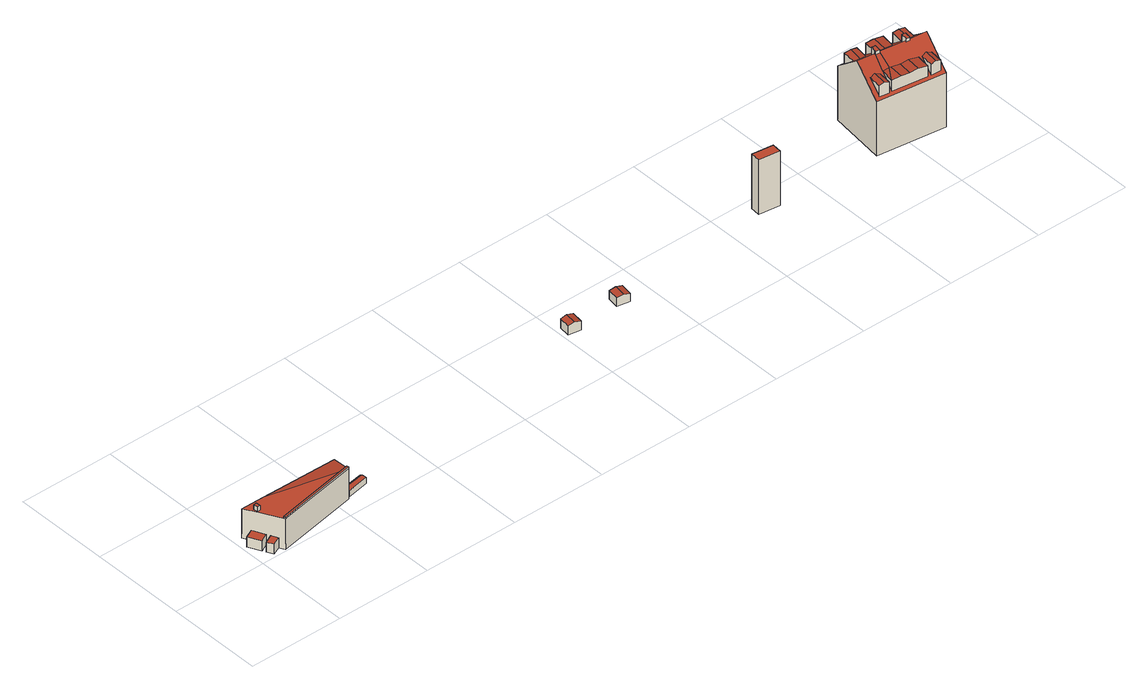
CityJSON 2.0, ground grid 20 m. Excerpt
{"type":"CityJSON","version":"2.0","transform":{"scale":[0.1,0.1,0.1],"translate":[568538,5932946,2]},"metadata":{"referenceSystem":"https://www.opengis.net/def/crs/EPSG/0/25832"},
"CityObjects":{
"building1":{"type":"Building","attributes":{"Grundfläche 2D":"125.797144","Grundhöhe NN":"2.186"},"children":["building1-1","building1-2"],"geometry":[{"type":"Solid","lod":"3","boundaries":[[[[0,1,2,3]],[[3,2,4,5,6,7,0]],[[8,9,10]],[[11,9,8]],[[12,8,10,13]],[[14,15,16,17,18]],[[19,20,21,22]],[[13,10,9,23,24]],[[12,13,24,25]],[[11,8,12,25,26]],[[9,11,26,23]],[[15,14,27,28]],[[16,15,28,29]],[[17,16,29,30]],[[31,22,21,32]],[[19,22,31,33]],[[20,19,33,34]],[[1,0,35,36]],[[4,2,1,36,37]],[[17,30,32,21,20,34,38,7,6,5,4,37,27,14,18]],[[0,7,38,35]],[[24,23,26,25]],[[36,35,38,34,33,31,32,30,29,28,27,37]]]],"semantics":{"surfaces":[{"type":"RoofSurface"},{"type":"WallSurface"},{"type":"GroundSurface"}],"values":[[0,0,0,0,0,0,0,1,1,1,1,1,1,1,1,1,1,1,1,1,1,2,2]]}}]},
"building1-1":{"type":"BuildingInstallation","parents":["building1"],"geometry":[{"type":"MultiSurface","lod":"3","boundaries":[[[39,40,41,42]],[[43,40,39,44,3]],[[43,7,41,40]],[[42,41,7,0]],[[39,42,0,44]]],"semantics":{"surfaces":[{"type":"RoofSurface"},{"type":"WallSurface"}],"values":[0,1,1,1,1]}}]},
"building1-2":{"type":"BuildingInstallation","parents":["building1"],"geometry":[{"type":"MultiSurface","lod":"3","boundaries":[[[45,46,47,48]],[[49,46,45,50]],[[49,51,47,46]],[[48,47,51,52]],[[45,48,52,50]]],"semantics":{"surfaces":[{"type":"RoofSurface"},{"type":"WallSurface"}],"values":[0,1,1,1,1]}}]},
"building2":{"type":"Building","attributes":{"Grundfläche 2D":"6.448451","Grundhöhe NN":"3.757"},"geometry":[{"type":"Solid","lod":"3","boundaries":[[[[53,54,55,56]],[[57,53,56,58]],[[58,56,55,59,60]],[[57,58,60,61]],[[54,53,57,61,62]],[[55,54,62,59]],[[60,59,62,61]]]],"semantics":{"surfaces":[{"type":"RoofSurface"},{"type":"WallSurface"},{"type":"GroundSurface"}],"values":[[0,0,1,1,1,1,2]]}}]},
"building3":{"type":"Building","attributes":{"Grundfläche 2D":"6.545662","Grundhöhe NN":"3.776"},"geometry":[{"type":"Solid","lod":"3","boundaries":[[[[63,64,65,66]],[[67,64,63,68]],[[66,65,69,70]],[[68,63,66,70,71]],[[67,68,71,72]],[[69,65,64,67,72]],[[71,70,69,72]]]],"semantics":{"surfaces":[{"type":"RoofSurface"},{"type":"WallSurface"},{"type":"GroundSurface"}],"values":[[0,0,1,1,1,1,2]]}}]},
"building4":{"type":"Building","attributes":{"Grundfläche 2D":"8.767056","Grundhöhe NN":"3.438"},"geometry":[{"type":"Solid","lod":"3","boundaries":[[[[73,74,75,76]],[[77,78,76,75]],[[78,79,73,76]],[[79,80,74,73]],[[80,77,75,74]],[[80,79,78,77]]]],"semantics":{"surfaces":[{"type":"RoofSurface"},{"type":"WallSurface"},{"type":"GroundSurface"}],"values":[[0,1,1,1,1,2]]}}]},
"building5":{"type":"Building","attributes":{"Grundfläche 2D":"173.951050","Grundhöhe NN":"3.476"},"children":["building5-1","building5-2","building5-3","building5-4","building5-5","building5-6"],"geometry":[{"type":"Solid","lod":"3","boundaries":[[[[81,82,83,84]],[[82,85,83]],[[84,86,87,81]],[[88,87,86,89,90]],[[89,91,92,90]],[[93,94,95,94,96,97,98,99,100,101,102,103,104,105,106,107,108,109,110,111,112],[113,114,115,116,117,118,119,120,121,122,123]],[[82,97,112,85]],[[124,100,99,98,97,82,81,87,88,90,92,125,126,85,112,111,127]],[[112,94,93]],[[97,96,94,112]],[[118,128,129,130,120,119]],[[115,131,132,128,118,117,116]],[[86,84,83,126,125,91,89]],[[92,91,125]],[[83,85,126]],[[120,130,121]],[[131,115,114]],[[123,122,121,130,129,128,132,131,114,113]],[[127,111,110,133,134]],[[124,127,134,135]],[[136,137,103,102,101,100,124,135,138]],[[110,109,108,107,106,105,104,103,137,133]],[[137,136,138,135,134,133]]]],"semantics":{"surfaces":[{"type":"RoofSurface"},{"type":"WallSurface"},{"type":"GroundSurface"}],"values":[[0,0,0,0,0,0,0,0,0,0,0,0,1,1,1,1,1,1,1,1,1,1,2]]}}]},
"building5-1":{"type":"BuildingInstallation","parents":["building5"],"geometry":[{"type":"MultiSurface","lod":"3","boundaries":[[[139,140,141,142,143,144,145]],[[146,147,140,139,148]],[[143,142,149]],[[146,148,150]],[[151,149,142,141,140,147,146,150,152]]],"semantics":{"surfaces":[{"type":"RoofSurface"},{"type":"WallSurface"}],"values":[0,0,1,1,1]}}]},
"building5-2":{"type":"BuildingInstallation","parents":["building5"],"geometry":[{"type":"MultiSurface","lod":"3","boundaries":[[[153,154,155,156]],[[157,156,155,158]],[[158,155,154,159,160]],[[160,157,158]],[[159,154,153]]],"semantics":{"surfaces":[{"type":"RoofSurface"},{"type":"WallSurface"}],"values":[0,0,1,1,1]}}]},
"building5-3":{"type":"BuildingInstallation","parents":["building5"],"geometry":[{"type":"MultiSurface","lod":"3","boundaries":[[[161,162,163,164,165,166,167]],[[163,162,168,169]],[[170,165,164,163,169,99]],[[171,167,166,165,170,172]],[[168,162,161,167,171,98]]],"semantics":{"surfaces":[{"type":"RoofSurface"},{"type":"WallSurface"}],"values":[0,1,1,1,1]}}]},
"building5-4":{"type":"BuildingInstallation","parents":["building5"],"geometry":[{"type":"MultiSurface","lod":"3","boundaries":[[[173,174,175,176]],[[177,175,174,178]],[[179,180,178,174,173]],[[180,177,178]],[[173,176,179]]],"semantics":{"surfaces":[{"type":"RoofSurface"},{"type":"WallSurface"}],"values":[0,0,1,1,1]}}]},
"building5-5":{"type":"BuildingInstallation","parents":["building5"],"geometry":[{"type":"MultiSurface","lod":"3","boundaries":[[[181,182,183,184,185]],[[186,187,188,183,182,95]],[[185,189,181]],[[188,187,190]],[[184,183,188,190,191,192,189,185]]],"semantics":{"surfaces":[{"type":"RoofSurface"},{"type":"WallSurface"}],"values":[0,0,1,1,1]}}]},
"building5-6":{"type":"BuildingInstallation","parents":["building5"],"geometry":[{"type":"MultiSurface","lod":"3","boundaries":[[[193,194,195,196,197,198,199,200]],[[201,94,196,195]],[[94,93,112,202,198,197,196]],[[199,198,202,203]],[[96,204,193,200,199,203,97]],[[204,205,201,195,194,193]]],"semantics":{"surfaces":[{"type":"RoofSurface"},{"type":"WallSurface"}],"values":[0,1,1,1,1,1]}}]}
},
"vertices":[
[228,36,69],[229,75,66],[67,77,66],[218,39,69],[19,78,66],[27,62,67],[28,60,67],[55,4,69],[277,57,17],[230,53,15],[231,49,17],[276,61,15],[279,48,16],[232,40,16],[27,62,24],[9,53,24],[22,27,24],[39,36,24],[28,60,24],[32,7,24],[49,15,24],[43,29,24],[25,20,24],[230,53,2],[232,40,2],[279,48,2],[276,61,2],[27,62,2],[9,53,2],[22,27,2],[39,36,2],[25,20,2],[43,29,2],[32,7,2],[49,15,2],[228,36,2],[229,75,2],[19,78,2],[55,4,2],
[228,41,73],[54,8,73],[55,4,73],[228,36,73],[54,8,69],[228,41,68],
[33,62,77],[34,53,77],[40,53,77],[40,63,77],[34,53,67],[33,62,67],[40,53,67],[40,63,67],
[810,109,42],[823,107,38],[826,132,38],[813,134,42],[797,111,38],[800,135,38],[826,132,18],[800,135,18],[797,111,18],[823,107,18],
[925,113,39],[929,138,39],[916,140,36],[912,116,36],[942,136,36],[938,111,36],[916,140,18],[912,116,18],[938,111,18],[942,136,18],
[1310,143,134],[1312,163,134],[1268,169,134],[1266,149,134],[1268,169,14],[1266,149,14],[1310,143,14],[1312,163,14],
[1582,164,164],[1578,164,164],[1560,136,162],[1579,133,164],[1564,165,163],[1596,131,163],[1600,160,163],[1614,159,164],[1614,129,164],[1618,159,164],[1633,126,162],[1637,154,162],[1569,190,184],[1569,191,183],[1566,216,163],[1577,189,184],[1577,189,185],[1632,181,185],[1639,180,185],[1675,176,185],[1675,176,184],[1683,234,135],[1683,235,134],[1674,237,134],[1661,238,134],[1648,240,134],[1612,245,134],[1574,249,134],[1561,251,134],[1539,254,134],[1532,195,185],[1569,190,185],[1613,240,137],[1629,238,137],[1625,209,162],[1623,209,162],[1608,209,164],[1607,209,164],[1593,213,162],[1590,214,162],[1594,243,137],[1609,241,137],[1611,240,137],[1667,116,134],[1633,126,138],[1560,136,138],[1524,135,134],[1611,240,164],[1609,241,164],[1594,243,162],[1629,238,162],[1613,240,164],[1539,254,15],[1524,135,15],[1667,116,15],[1683,234,15],[1683,235,15],[1675,176,15],
[1657,202,164],[1660,233,164],[1659,233,164],[1648,234,162],[1644,207,162],[1646,206,162],[1648,205,163],[1673,231,162],[1662,232,164],[1669,203,162],[1648,234,138],[1673,231,138],[1659,233,138],[1660,233,138],
[1537,167,162],[1534,139,162],[1544,138,165],[1548,169,165],[1557,165,162],[1554,136,162],[1534,139,138],[1554,136,138],
[1632,181,190],[1631,180,190],[1639,179,190],[1639,180,190],[1641,193,190],[1635,194,190],[1633,194,190],[1631,180,183],[1639,179,183],[1641,193,174],[1633,194,174],[1635,194,174],
[1640,125,162],[1650,124,165],[1654,155,165],[1643,153,162],[1663,150,162],[1660,123,162],[1640,125,138],[1660,123,138],
[1545,220,162],[1557,215,164],[1561,245,164],[1558,245,164],[1548,247,162],[1569,216,162],[1570,216,162],[1574,244,162],[1548,247,138],[1574,244,138],[1562,245,138],[1558,245,138],
[1579,201,190],[1577,201,190],[1571,202,190],[1569,191,190],[1569,190,190],[1569,188,190],[1577,187,190],[1577,189,190],[1571,202,174],[1569,188,183],[1577,187,183],[1579,201,174],[1577,201,174]
]}
